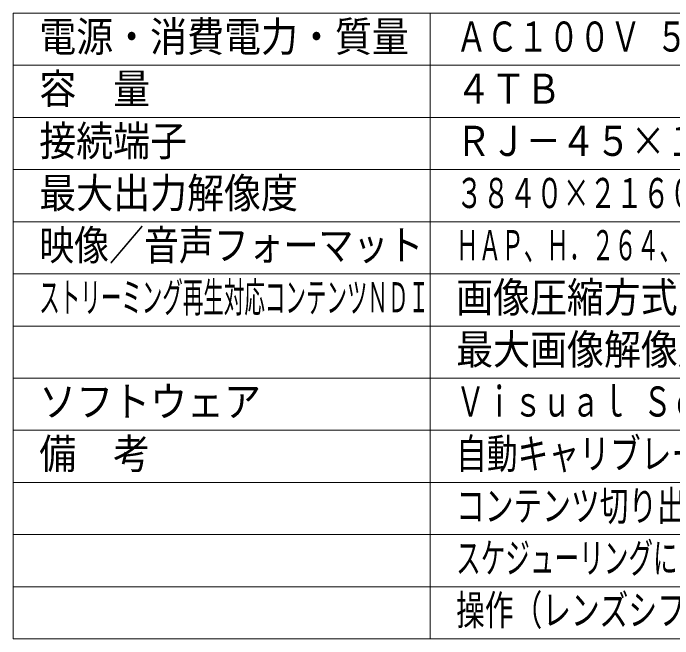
# Model space of a CAD drawing. Units: millimetres on the paper. Extents: x -62 to 64, y -59 to 59.
# Drawn here: x -62.5 to 0.8, y -54.6 to 5.4 of the extents above; entities that cross this region are included whole.
import ezdxf
from ezdxf.enums import TextEntityAlignment as Align

# ---------------------------------------------------------------- set-up
doc = ezdxf.new("R2010")
doc.units = ezdxf.units.MM
doc.layers.add('0-1_WAKU', color=4, linetype='Continuous', lineweight=9)
doc.layers.add('0-2_MOJI1', color=7, linetype='Continuous')
doc.styles.add('ＭＳ ゴシック', font='')
doc.styles.get('ＭＳ ゴシック').set_extended_font_data('MS Gothic')

msp = doc.modelspace()

# ---------------------------------------------------------------- linework, layer by layer
at = {"layer": '0-1_WAKU', "color": 3}
for p, q in [((-62.5, 5.4), (-62.5, -54.6)), ((-62.5, 5.4), (62.5, 5.4)), ((-22.5, -54.6), (-22.5, 5.4)), ((-62.5, -54.6), (62.5, -54.6))]:
    msp.add_line(p, q, dxfattribs=at)
at = {"layer": '0-1_WAKU'}
for p, q in [((-62.5, 0.4), (62.5, 0.4)), ((-62.5, -4.6), (62.5, -4.6)), ((-62.5, -9.6), (62.5, -9.6)), ((-62.5, -14.6), (62.5, -14.6)), ((-62.5, -19.6), (62.5, -19.6)), ((-62.5, -24.6), (62.5, -24.6)), ((-62.5, -29.6), (62.5, -29.6)), ((-62.5, -34.6), (62.5, -34.6)), ((-62.5, -39.6), (62.5, -39.6)), ((-62.5, -44.6), (62.5, -44.6)), ((-62.5, -49.6), (62.5, -49.6))]:
    msp.add_line(p, q, dxfattribs=at)

# ---------------------------------------------------------------- texts
at = {"layer": '0-2_MOJI1', "style": 'ＭＳ ゴシック'}
for s, height, width, p in [('電源・消費電力・質量', 2.889, 0.9, (-60, 0.845)), ('ＡＣ１００Ｖ ５０Ｈｚ／６０Ｈｚ・６４Ｗ・約２．０ｋｇ', 2.889, 0.75, (-20, 0.845)), ('容\u3000量', 2.889, 0.9, (-60, -4.155)), ('４ＴＢ', 2.889, 0.85, (-20, -4.155)), ('接続端子', 2.889, 0.9, (-60, -9.155)), ('ＲＪ－４５×１、ＨＤＭＩ出力×４、音声出力×１', 2.889, 0.85, (-20, -9.155)), ('最大出力解像度', 2.889, 0.9, (-60, -14.155)), ('３８４０×２１６０／６０ｐ×１または１９２０×１０８０／６０ｐ×４', 2.889, 0.65, (-20, -14.155)), ('映像／音声フォーマット', 2.889, 0.85, (-60, -19.155)), ('ＨＡＰ、Ｈ．２６４、Ｈ．２６５（１８００万画素以内）、６０ｐ／ＡＡＣ－ＬＣ', 2.889, 0.55, (-20, -19.155)), ('ストリーミング再生対応コンテンツＮＤＩ', 2.886, 0.5, (-60, -24.155)), ('画像圧縮方式 Ｈｉｇｈ Ｂａｎｄｗｉｄｔｈ ＮＤＩ', 2.886, 0.9, (-20, -24.155)), ('最大画像解像度 ３８４０×２１６０／６０ｐ', 2.889, 0.9, (-20, -29.155)), ('ソフトウェア', 2.889, 0.9, (-60, -34.155)), ('Ｖｉｓｕａｌ Ｓｏｆｔｗａｒｅ Ｓｕｉｔｅ ２．０', 2.889, 0.7, (-20, -34.155)), ('備\u3000考', 2.889, 0.9, (-60, -39.155)), ('自動キャリブレーション（ブレンディング、黒レベル補正等）、', 2.886, 0.75, (-20, -39.155)), ('コンテンツ切り出し自動化、外部ＵＤＰコマンドによる再生制御、', 2.886, 0.7, (-20, -44.155)), ('スケジューリングによる自動再生、Ｄａｎｔｅ（２ｃｈ）、プロジェクター', 2.886, 0.6, (-20, -49.155)), ('操作（レンズシフト・ズーム調整等）、ラック取付キット別途', 2.886, 0.7, (-20, -54.155))]:
    msp.add_text(s, height=height, dxfattribs=dict(at, width=width)).set_placement(p, align=Align.BOTTOM_LEFT)

doc.saveas('drawing.dxf')
